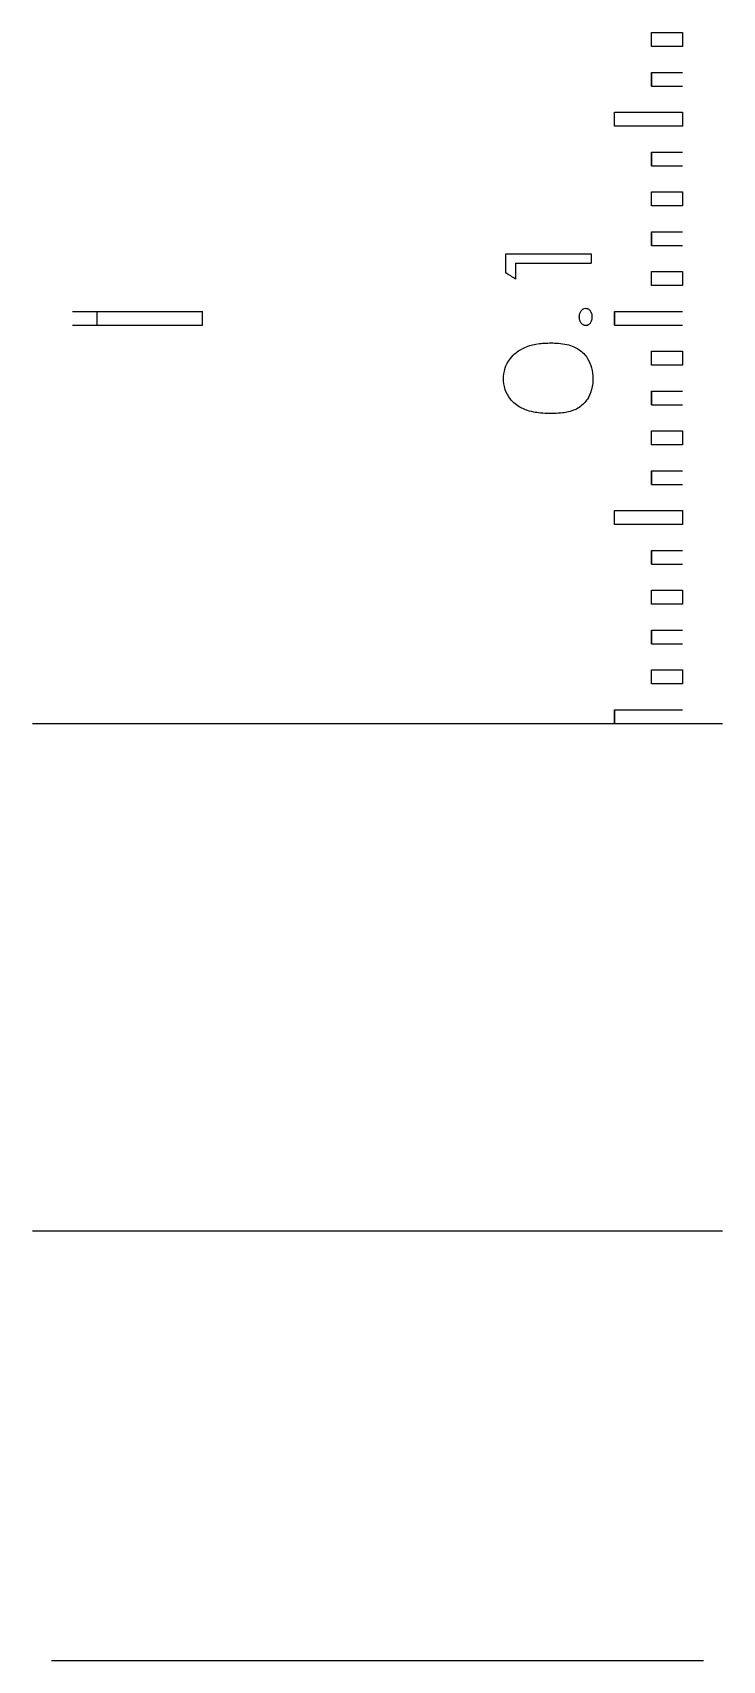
# Model space of a CAD drawing. Header units: inches. Extents: x -0.24 to 0.24, y -1.88 to 1.97.
# Drawn here: x -0.199 to 0.199, y -1.877 to -0.937 of the extents above; entities that cross this region are included whole.
import ezdxf

# ---------------------------------------------------------------- set-up
doc = ezdxf.new("R2010")
doc.units = ezdxf.units.IN
doc.layers.get('0').update_dxf_attribs({"linetype": 'CONTINUOUS'})

msp = doc.modelspace()

# ---------------------------------------------------------------- linework, layer by layer
for p, q in [((0.15813, -0.96), (0.176, -0.96)), ((0.15813, -0.968), (0.176, -0.968)), ((0.15813, -1.006), (0.176, -1.006)), ((0.15813, -1.014), (0.176, -1.014)), ((0.15813, -1.052), (0.176, -1.052)), ((0.15813, -1.06), (0.176, -1.06)), ((0.07408, -1.07579), (0.07408, -1.06469)), ((0.07408, -1.06469), (0.12319, -1.06469)), ((0.07961, -1.07008), (0.12319, -1.07008)), ((0.07961, -1.07008), (0.07961, -1.07931)), ((0.12319, -1.06469), (0.12319, -1.07008)), ((-0.176, -1.098), (-0.10097, -1.098)), ((-0.16184, -1.098), (-0.16184, -1.106)), ((-0.10097, -1.106), (-0.10097, -1.098)), ((0.13665, -1.098), (0.176, -1.098)), ((-0.176, -1.106), (-0.10097, -1.106)), ((0.13665, -1.106), (0.176, -1.106)), ((0.15813, -1.144), (0.176, -1.144)), ((0.15813, -1.152), (0.176, -1.152)), ((0.15813, -1.19), (0.176, -1.19)), ((0.15813, -1.198), (0.176, -1.198)), ((0.15813, -1.236), (0.176, -1.236)), ((0.15813, -1.244), (0.176, -1.244)), ((0.15813, -1.282), (0.176, -1.282)), ((0.15813, -1.29), (0.176, -1.29)), ((0.13665, -1.328), (0.176, -1.328)), ((-0.199, -1.336), (0.199, -1.336)), ((0.13665, -1.336), (0.176, -1.336)), ((-0.199, -1.629), (0.199, -1.629)), ((-0.188, -1.629), (0.188, -1.629)), ((-0.176, -1.629), (0.176, -1.629)), ((-0.188, -1.877), (0.188, -1.877))]:
    msp.add_line(p, q)
for points in [[(0.15813, -0.937), (0.176, -0.937), (0.176, -0.945), (0.15813, -0.945)], [(0.15813, -0.96), (0.15813, -0.968)], [(0.13665, -0.983), (0.176, -0.983), (0.176, -0.991), (0.13665, -0.991)], [(0.15813, -1.006), (0.15813, -1.014)], [(0.15813, -1.029), (0.176, -1.029), (0.176, -1.037), (0.15813, -1.037)], [(0.15813, -1.052), (0.15813, -1.06)], [(0.15813, -1.075), (0.176, -1.075), (0.176, -1.083), (0.15813, -1.083)], [(0.13665, -1.098), (0.13665, -1.106)], [(0.15813, -1.121), (0.176, -1.121), (0.176, -1.129), (0.15813, -1.129)], [(0.15813, -1.144), (0.15813, -1.152)], [(0.15813, -1.167), (0.176, -1.167), (0.176, -1.175), (0.15813, -1.175)], [(0.15813, -1.19), (0.15813, -1.198)], [(0.13665, -1.213), (0.176, -1.213), (0.176, -1.221), (0.13665, -1.221)], [(0.15813, -1.236), (0.15813, -1.244)], [(0.15813, -1.259), (0.176, -1.259), (0.176, -1.267), (0.15813, -1.267)], [(0.15813, -1.282), (0.15813, -1.29)], [(0.15813, -1.305), (0.176, -1.305), (0.176, -1.313), (0.15813, -1.313)], [(0.13665, -1.328), (0.13665, -1.336)]]:
    msp.add_lwpolyline(points, close=True)
msp.add_ellipse((-0.02517, -1.07755), major_axis=(-0.20773, 0.10695), ratio=0.216906, start_param=4.298479, end_param=4.328826)
for points, knots in [([(0.11643, -1.10123), (0.11645, -1.10082), (0.11648, -1.10046), (0.11653, -1.10014), (0.11655, -1.09998), (0.11658, -1.09983), (0.11661, -1.09969), (0.11664, -1.09955), (0.11666, -1.09945), (0.1167, -1.09931), (0.11689, -1.09872), (0.11715, -1.09819), (0.11753, -1.09769), (0.11771, -1.09744), (0.1179, -1.09723), (0.1181, -1.09704), (0.1182, -1.09695), (0.1183, -1.09687), (0.11841, -1.09679), (0.11851, -1.09671), (0.11864, -1.09663), (0.11872, -1.09659), (0.11906, -1.0964), (0.11953, -1.09628), (0.12014, -1.09623)], [0, 0, 0, 0, 0.125, 0.125, 0.125, 0.1875, 0.1875, 0.1875, 0.25, 0.25, 0.25, 0.5, 0.5, 0.5, 0.625, 0.625, 0.625, 0.68751, 0.68751, 0.68751, 0.75, 0.75, 0.75, 1, 1, 1, 1]), ([(0.12014, -1.09623), (0.12044, -1.09626), (0.12071, -1.0963), (0.12094, -1.09636), (0.12105, -1.09639), (0.12116, -1.09643), (0.12126, -1.09646), (0.12136, -1.0965), (0.12143, -1.09653), (0.12153, -1.0966), (0.12195, -1.09684), (0.12235, -1.09723), (0.12269, -1.0977), (0.12286, -1.09793), (0.12302, -1.09818), (0.12315, -1.09845), (0.12321, -1.09859), (0.12327, -1.09873), (0.12333, -1.09887), (0.12338, -1.09901), (0.12344, -1.09919), (0.12348, -1.09931), (0.12362, -1.0998), (0.12371, -1.10044), (0.12374, -1.10123)], [0, 0, 0, 0, 0.125, 0.125, 0.125, 0.1875, 0.1875, 0.1875, 0.25, 0.25, 0.25, 0.5, 0.5, 0.5, 0.625, 0.625, 0.625, 0.687509, 0.687509, 0.687509, 0.75, 0.75, 0.75, 1, 1, 1, 1]), ([(0.12014, -1.10623), (0.11985, -1.10621), (0.11958, -1.10617), (0.11935, -1.10611), (0.11923, -1.10608), (0.11912, -1.10604), (0.11902, -1.106), (0.11891, -1.10596), (0.11884, -1.10593), (0.11873, -1.10586), (0.11829, -1.10562), (0.11789, -1.10525), (0.11753, -1.10477), (0.11734, -1.10453), (0.11719, -1.10427), (0.11705, -1.104), (0.11698, -1.10387), (0.11692, -1.10373), (0.11686, -1.10359), (0.1168, -1.10345), (0.11674, -1.10327), (0.11671, -1.10315), (0.11656, -1.10267), (0.11647, -1.10203), (0.11643, -1.10123)], [0, 0, 0, 0, 0.125, 0.125, 0.125, 0.1875, 0.1875, 0.1875, 0.25, 0.25, 0.25, 0.5, 0.5, 0.5, 0.625, 0.625, 0.625, 0.687509, 0.687509, 0.687509, 0.75, 0.75, 0.75, 1, 1, 1, 1]), ([(0.12374, -1.10123), (0.12373, -1.10145), (0.12372, -1.10164), (0.12371, -1.1018), (0.12371, -1.10188), (0.1237, -1.10196), (0.12369, -1.10203), (0.12369, -1.10209), (0.12369, -1.10213), (0.12368, -1.10221), (0.12364, -1.10252), (0.12357, -1.10284), (0.12347, -1.10315), (0.12329, -1.10376), (0.12304, -1.10429), (0.12269, -1.10476), (0.12252, -1.105), (0.12234, -1.10521), (0.12215, -1.10539), (0.12205, -1.10548), (0.12195, -1.10557), (0.12185, -1.10565), (0.12174, -1.10572), (0.12162, -1.10581), (0.12153, -1.10586), (0.12118, -1.10606), (0.12072, -1.10619), (0.12014, -1.10623)], [0, 0, 0, 0, 0.0625, 0.0625, 0.0625, 0.093755, 0.093755, 0.093755, 0.125, 0.125, 0.125, 0.25, 0.25, 0.25, 0.5, 0.5, 0.5, 0.625, 0.625, 0.625, 0.68751, 0.68751, 0.68751, 0.75, 0.75, 0.75, 1, 1, 1, 1]), ([(0.07268, -1.13694), (0.07271, -1.13533), (0.07283, -1.13316), (0.07413, -1.12934), (0.07497, -1.12729), (0.07881, -1.12237), (0.08124, -1.12085), (0.08438, -1.11905), (0.08588, -1.11846), (0.08815, -1.11766), (0.09036, -1.11703), (0.09485, -1.11644), (0.09593, -1.11637), (0.09769, -1.11628), (0.09892, -1.11625), (0.10011, -1.11623)], [-0.05564608, -0.05564608, -0.05564608, -0.05564608, -0.0468896, -0.0468896, -0.04262605, -0.04262605, -0.03710661, -0.03710661, -0.02892229, -0.02892229, -0.01686502, -0.01686502, -0.01095235, -0.01095235, 0, 0, 0, 0]), ([(0.10011, -1.11623), (0.10274, -1.11627), (0.10601, -1.11636), (0.11231, -1.1178), (0.11454, -1.1189), (0.1182, -1.12142), (0.11988, -1.12309), (0.1222, -1.12685), (0.12297, -1.1287), (0.12403, -1.13267), (0.12426, -1.13461), (0.12429, -1.13694)], [-0.1041501, -0.1041501, -0.1041501, -0.1041501, -0.0807657, -0.0807657, -0.0586746, -0.0586746, -0.0352729, -0.0352729, -0.0177305, -0.0177305, 0, 0, 0, 0]), ([(0.10011, -1.157), (0.09514, -1.15696), (0.09235, -1.15659), (0.08642, -1.15545), (0.08395, -1.15428), (0.08038, -1.15232), (0.07838, -1.15076), (0.07535, -1.14698), (0.07437, -1.14509), (0.07283, -1.14071), (0.0727, -1.13853), (0.07268, -1.13694)], [-0.04051557, -0.04051557, -0.04051557, -0.04051557, -0.03680281, -0.03680281, -0.03043587, -0.03043587, -0.0205326, -0.0205326, -0.01211017, -0.01211017, 0, 0, 0, 0]), ([(0.12429, -1.13694), (0.12427, -1.13839), (0.12418, -1.14064), (0.12282, -1.14573), (0.12187, -1.14749), (0.11998, -1.15039), (0.11838, -1.15209), (0.11425, -1.15481), (0.11198, -1.15566), (0.10731, -1.15661), (0.10459, -1.15697), (0.10011, -1.157)], [-0.2342191, -0.2342191, -0.2342191, -0.2342191, -0.1955621, -0.1955621, -0.1575839, -0.1575839, -0.0998033, -0.0998033, -0.0415217, -0.0415217, 0, 0, 0, 0])]:
    msp.add_open_spline(points, degree=3, knots=knots)

doc.saveas('drawing.dxf')
